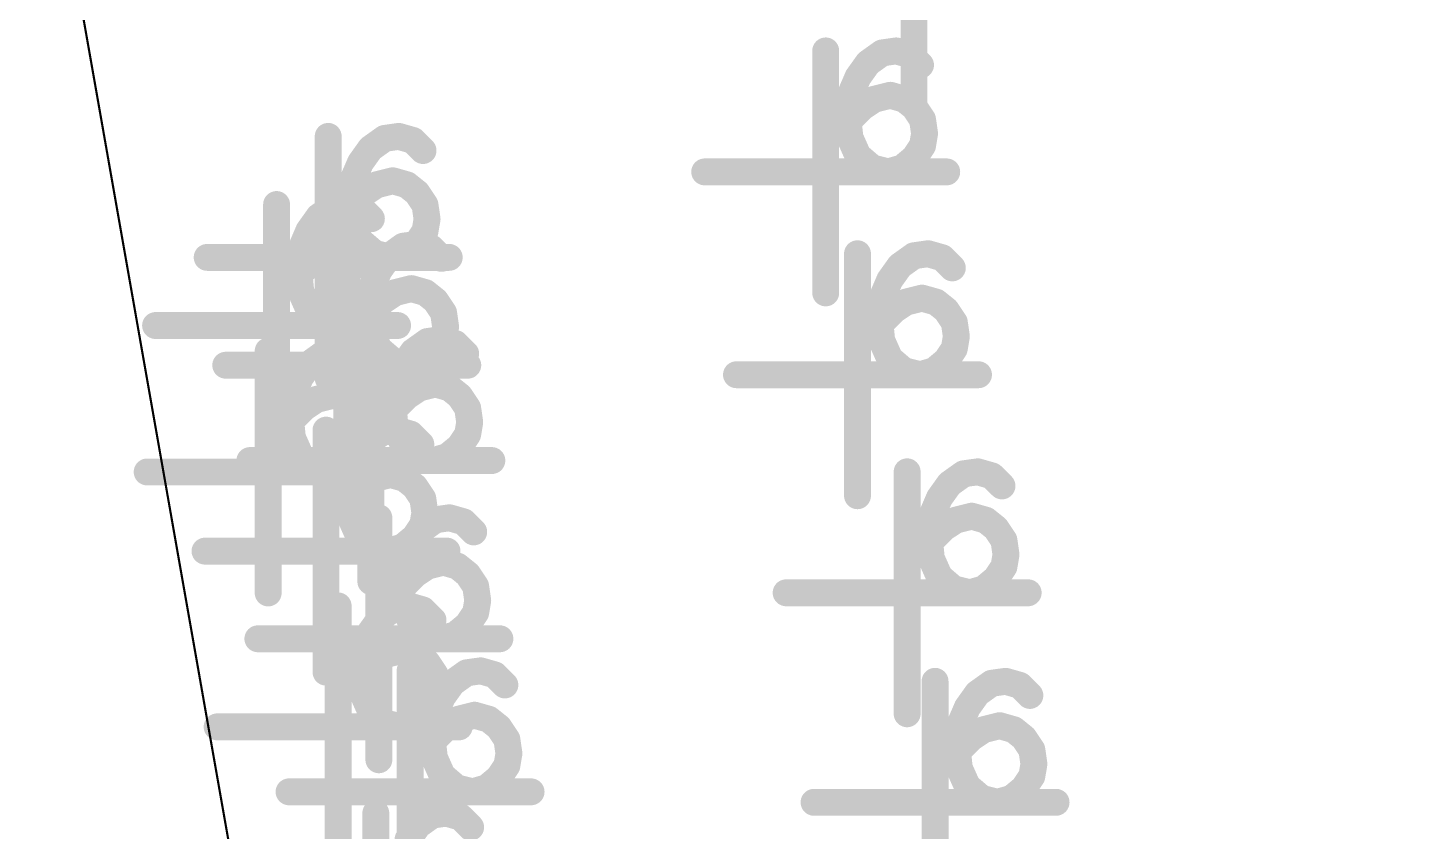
# Model space of a CAD drawing. Header units: millimetres. Extents: x 3885 to 4350, y -149 to 182.
# Drawn here: x 4103.63 to 4110.12, y 81.63 to 85.43 of the extents above; entities that cross this region are included whole.
import ezdxf

# ---------------------------------------------------------------- set-up
doc = ezdxf.new("R2010")
doc.units = ezdxf.units.MM
doc.header["$LTSCALE"] = 23.1
doc.layers.get('0').update_dxf_attribs({"linetype": 'CONTINUOUS'})

# ---------------------------------------------------------------- blocks, each defined once
blk = doc.blocks.new('PAD_R1')
at = {"const_width": 0.5}
blk.add_lwpolyline([(0.25, 0, 1), (-0.25, 0, 1)], format="xyb", close=True, dxfattribs=at)

msp = doc.modelspace()

# ---------------------------------------------------------------- linework, layer by layer
at = {"const_width": 0.0102}
msp.add_lwpolyline([(4122.3303, 91.1619), (4110.8398, 89.1357), (4110.0032, 88.9881), (4109.1485, 88.8375), (4108.3118, 88.6899), (4104.4611, 88.011, 0.414288), (4103.6499, 86.8525), (4105.6643, 75.4288, 0.414203), (4106.8228, 74.6176), (4110.6732, 75.2965), (4111.5102, 75.4441), (4112.3649, 75.595), (4113.2015, 75.7423), (4124.5457, 77.7428, -0.144705)], format="xyb", dxfattribs=at)
for points, const_width in [([(4107.8157, 86.2073), (4107.8157, 85.0643)], 0.127), ([(4107.69, 85.376), (4107.7078, 85.2503)], 0.0672), ([(4107.783, 85.3694), (4107.7481, 85.2472)], 0.0695), ([(4107.3989, 85.3178), (4107.3989, 84.1748)], 0.127), ([(4107.5953, 85.3362), (4107.6691, 85.2329)], 0.0821), ([(4107.8677, 85.3198), (4107.7779, 85.23)], 0.0675), ([(4107.5234, 85.2643), (4107.6267, 85.1905)], 0.0818), ([(4107.4786, 85.1858), (4107.5953, 85.1357)], 0.0727), ([(4107.6502, 85.1604), (4107.681, 85.0372)], 0.0785), ([(4107.4541, 85.0997), (4107.5796, 85.0804)], 0.0754), ([(4107.5637, 85.123), (4107.6341, 85.0173)], 0.0687), ([(4107.7545, 85.1598), (4107.7197, 85.0377)], 0.0695), ([(4107.834, 85.1197), (4107.7545, 85.0206)], 0.0609), ([(4107.4465, 85.0503), (4107.572, 85.031)], 0.0754), ([(4107.4921, 85.0626), (4107.5818, 84.9728)], 0.0945), ([(4107.8899, 85.0578), (4107.7842, 84.9873)], 0.0687), ([(4105.3405, 84.9721), (4105.3583, 84.8464)], 0.0672), ([(4107.4452, 84.9495), (4107.5715, 84.9623)], 0.0955), ([(4107.9238, 84.9697), (4107.7981, 84.9515)], 0.0675), ([(4105.0494, 84.914), (4105.0494, 83.771)], 0.127), ([(4105.2458, 84.9324), (4105.3196, 84.829)], 0.0821), ([(4105.4335, 84.9655), (4105.3986, 84.8434)], 0.0695), ([(4105.5182, 84.9159), (4105.4284, 84.8261)], 0.0675), ([(4107.4742, 84.8397), (4107.5903, 84.8912)], 0.0939), ([(4107.9235, 84.888), (4107.7983, 84.9092)], 0.058), ([(4105.1739, 84.8604), (4105.2772, 84.7867)], 0.0818), ([(4107.5434, 84.7457), (4107.626, 84.8422)], 0.0879), ([(4107.83, 84.7403), (4107.7488, 84.838)], 0.0743), ([(4107.8899, 84.8062), (4107.7842, 84.8767)], 0.0687), ([(4105.1291, 84.7819), (4105.2458, 84.7318)], 0.0727), ([(4107.9704, 84.7463), (4106.8274, 84.7463)], 0.127), ([(4107.6408, 84.6943), (4107.6716, 84.8175)], 0.0785), ([(4107.7451, 84.6948), (4107.7101, 84.8169)], 0.0692), ([(4105.2142, 84.7191), (4105.2846, 84.6135)], 0.0687), ([(4105.3007, 84.7565), (4105.3315, 84.6333)], 0.0785), ([(4105.405, 84.756), (4105.3702, 84.6338)], 0.0695), ([(4105.4845, 84.7158), (4105.405, 84.6168)], 0.0609), ([(4105.097, 84.6464), (4105.2225, 84.6271)], 0.0754), ([(4105.0967, 84.6503), (4105.1144, 84.5246)], 0.0672), ([(4105.1046, 84.6958), (4105.2301, 84.6765)], 0.0754), ([(4105.1426, 84.6588), (4105.2323, 84.569)], 0.0945), ([(4105.1896, 84.6437), (4105.1548, 84.5216)], 0.0695), ([(4105.5404, 84.6539), (4105.4347, 84.5835)], 0.0687), ([(4104.8056, 84.5922), (4104.8056, 83.4492)], 0.127), ([(4105.0019, 84.6105), (4105.0758, 84.5072)], 0.0821), ([(4105.2744, 84.5941), (4105.1846, 84.5043)], 0.0675), ([(4104.93, 84.5386), (4105.0334, 84.4648)], 0.0818), ([(4105.0957, 84.5456), (4105.222, 84.5584)], 0.0955), ([(4105.5743, 84.5658), (4105.4486, 84.5476)], 0.0675), ([(4104.8853, 84.4601), (4105.002, 84.41)], 0.0727), ([(4105.1247, 84.4358), (4105.2408, 84.4873)], 0.0939), ([(4105.1939, 84.3418), (4105.2765, 84.4383)], 0.0879), ([(4105.4281, 84.4629), (4105.4459, 84.3371)], 0.0672), ([(4105.5404, 84.4024), (4105.4347, 84.4728)], 0.0687), ([(4105.574, 84.4842), (4105.4488, 84.5053)], 0.058), ([(4105.5211, 84.4562), (4105.4863, 84.3341)], 0.0695), ([(4104.9704, 84.3973), (4105.0408, 84.2917)], 0.0687), ([(4105.0569, 84.4347), (4105.0877, 84.3115)], 0.0785), ([(4105.137, 84.4047), (4105.137, 83.2617)], 0.127), ([(4105.1612, 84.4341), (4105.1263, 84.312)], 0.0695), ([(4105.2406, 84.394), (4105.1612, 84.295)], 0.0609), ([(4105.2913, 84.2904), (4105.3221, 84.4136)], 0.0785), ([(4105.3334, 84.4231), (4105.4073, 84.3198)], 0.0821), ([(4105.3956, 84.291), (4105.3606, 84.413)], 0.0692), ([(4105.4805, 84.3364), (4105.3993, 84.4341)], 0.0743), ([(4105.6059, 84.4067), (4105.5161, 84.3169)], 0.0675), ([(4107.549, 84.3597), (4107.549, 83.2167)], 0.127), ([(4107.7454, 84.3781), (4107.8192, 84.2748)], 0.0821), ([(4107.8401, 84.4179), (4107.8579, 84.2922)], 0.0672), ([(4107.9331, 84.4113), (4107.8982, 84.2891)], 0.0695), ([(4105.6209, 84.3425), (4104.4779, 84.3425)], 0.127), ([(4104.8532, 84.3246), (4104.9787, 84.3053)], 0.0754), ([(4104.8608, 84.374), (4104.9863, 84.3547)], 0.0754), ([(4104.8987, 84.3369), (4104.9885, 84.2471)], 0.0945), ([(4105.2965, 84.3321), (4105.1909, 84.2617)], 0.0687), ([(4105.2615, 84.3512), (4105.3649, 84.2774)], 0.0818), ([(4108.0178, 84.3617), (4107.928, 84.2719)], 0.0675), ([(4105.2167, 84.2727), (4105.3334, 84.2225)], 0.0727), ([(4105.3883, 84.2472), (4105.4191, 84.124)], 0.0785), ([(4107.6735, 84.3062), (4107.7769, 84.2324)], 0.0818), ([(4104.8519, 84.2238), (4104.9782, 84.2366)], 0.0955), ([(4105.1922, 84.1866), (4105.3178, 84.1673)], 0.0754), ([(4105.3304, 84.244), (4105.2047, 84.2258)], 0.0675), ([(4105.3018, 84.2099), (4105.3723, 84.1042)], 0.0687), ([(4105.4927, 84.2467), (4105.4578, 84.1246)], 0.0695), ([(4105.5721, 84.2066), (4105.4927, 84.1075)], 0.0609), ([(4107.6287, 84.2277), (4107.7454, 84.1776)], 0.0727), ([(4107.8003, 84.2023), (4107.8311, 84.0791)], 0.0785), ([(4107.9046, 84.2017), (4107.8698, 84.0796)], 0.0695), ([(4104.8809, 84.114), (4104.997, 84.1655)], 0.0939), ([(4104.9501, 84.02), (4105.0326, 84.1165)], 0.0879), ([(4105.1846, 84.1372), (4105.3102, 84.1179)], 0.0754), ([(4105.2965, 84.0806), (4105.1909, 84.151)], 0.0687), ([(4105.3302, 84.1623), (4105.205, 84.1835)], 0.058), ([(4105.2302, 84.1495), (4105.32, 84.0597)], 0.0945), ([(4105.628, 84.1446), (4105.5224, 84.0742)], 0.0687), ([(4107.6042, 84.1416), (4107.7298, 84.1223)], 0.0754), ([(4107.7138, 84.1649), (4107.7843, 84.0593)], 0.0687), ([(4107.9841, 84.1616), (4107.9046, 84.0626)], 0.0609), ([(4105.0475, 83.9686), (4105.0783, 84.0918)], 0.0785), ([(4105.1517, 83.9691), (4105.1168, 84.0912)], 0.0692), ([(4105.2367, 84.0146), (4105.1555, 84.1123)], 0.0743), ([(4105.1833, 84.0363), (4105.3097, 84.0492)], 0.0955), ([(4107.5966, 84.0922), (4107.7222, 84.0729)], 0.0754), ([(4107.6422, 84.1045), (4107.732, 84.0147)], 0.0945), ([(4108.04, 84.0997), (4107.9343, 84.0292)], 0.0687), ([(4105.3771, 84.0207), (4104.2341, 84.0207)], 0.127), ([(4105.6619, 84.0565), (4105.5362, 84.0384)], 0.0675), ([(4105.5419, 84.0125), (4105.5597, 83.8868)], 0.0672), ([(4105.6349, 84.0059), (4105.6001, 83.8838)], 0.0695), ([(4107.5953, 83.9914), (4107.7217, 84.0042)], 0.0955), ([(4108.0739, 84.0116), (4107.9482, 83.9934)], 0.0675), ([(4104.7659, 83.9005), (4104.7659, 82.7575)], 0.127), ([(4105.057, 83.9587), (4105.0748, 83.8329)], 0.0672), ([(4105.15, 83.952), (4105.1152, 83.8299)], 0.0695), ([(4105.2123, 83.9266), (4105.3284, 83.9781)], 0.0939), ([(4105.2508, 83.9544), (4105.2508, 82.8114)], 0.127), ([(4105.2816, 83.8326), (4105.3641, 83.9291)], 0.0879), ([(4105.4472, 83.9727), (4105.521, 83.8694)], 0.0821), ([(4105.5681, 83.8272), (4105.487, 83.9248)], 0.0743), ([(4105.628, 83.8931), (4105.5224, 83.9635)], 0.0687), ([(4105.6617, 83.9749), (4105.5364, 83.996)], 0.058), ([(4105.7197, 83.9563), (4105.6298, 83.8665)], 0.0675), ([(4107.6243, 83.8816), (4107.7404, 83.9331)], 0.0939), ([(4108.0737, 83.9299), (4107.9484, 83.9511)], 0.058), ([(4105.7085, 83.8332), (4104.5655, 83.8332)], 0.127), ([(4104.9623, 83.9189), (4105.0362, 83.8156)], 0.0821), ([(4105.2348, 83.9025), (4105.145, 83.8127)], 0.0675), ([(4105.3753, 83.9008), (4105.4787, 83.827)], 0.0818), ([(4105.3789, 83.7811), (4105.4097, 83.9043)], 0.0785), ([(4105.4832, 83.7817), (4105.4482, 83.9038)], 0.0692), ([(4107.6935, 83.7876), (4107.7761, 83.8841)], 0.0879), ([(4107.7909, 83.7362), (4107.8217, 83.8594)], 0.0785), ([(4107.9801, 83.7822), (4107.899, 83.8799)], 0.0743), ([(4108.04, 83.8481), (4107.9343, 83.9186)], 0.0687), ([(4104.8904, 83.847), (4104.9938, 83.7732)], 0.0818), ([(4105.3305, 83.8223), (4105.4472, 83.7722)], 0.0727), ([(4105.5021, 83.7969), (4105.5329, 83.6737)], 0.0785), ([(4108.1205, 83.7882), (4106.9775, 83.7882)], 0.127), ([(4107.8952, 83.7367), (4107.8602, 83.8588)], 0.0692), ([(4104.8456, 83.7685), (4104.9623, 83.7183)], 0.0727), ([(4105.0172, 83.743), (4105.048, 83.6198)], 0.0785), ([(4105.1216, 83.7425), (4105.0867, 83.6204)], 0.0695), ([(4105.306, 83.7362), (4105.4316, 83.7169)], 0.0754), ([(4105.4156, 83.7595), (4105.4861, 83.6539)], 0.0687), ([(4105.6064, 83.7963), (4105.5716, 83.6742)], 0.0695), ([(4105.6859, 83.7562), (4105.6064, 83.6572)], 0.0609), ([(4104.8211, 83.6824), (4104.9467, 83.6631)], 0.0754), ([(4104.9307, 83.7057), (4105.0012, 83.6)], 0.0687), ([(4105.201, 83.7024), (4105.1216, 83.6033)], 0.0609), ([(4105.2984, 83.6868), (4105.424, 83.6675)], 0.0754), ([(4105.344, 83.6992), (4105.4338, 83.6094)], 0.0945), ([(4105.7418, 83.6943), (4105.6361, 83.6239)], 0.0687), ([(4104.8135, 83.633), (4104.9391, 83.6137)], 0.0754), ([(4104.8591, 83.6453), (4104.9489, 83.5555)], 0.0945), ([(4105.2569, 83.6405), (4105.1513, 83.57)], 0.0687), ([(4105.2971, 83.586), (4105.4235, 83.5988)], 0.0955), ([(4105.7757, 83.6062), (4105.65, 83.588)], 0.0675), ([(4104.8122, 83.5321), (4104.9386, 83.545)], 0.0955), ([(4105.039, 83.5266), (4105.039, 82.3836)], 0.127), ([(4105.2908, 83.5523), (4105.1651, 83.5342)], 0.0675), ([(4105.2354, 83.545), (4105.3092, 83.4417)], 0.0821), ([(4105.3261, 83.4762), (4105.4422, 83.5277)], 0.0939), ([(4105.3301, 83.5848), (4105.3478, 83.459)], 0.0672), ([(4105.4231, 83.5782), (4105.3882, 83.456)], 0.0695), ([(4105.7755, 83.5246), (4105.6502, 83.5457)], 0.058), ([(4104.8412, 83.4224), (4104.9573, 83.4739)], 0.0939), ([(4105.1635, 83.4731), (4105.2668, 83.3993)], 0.0818), ([(4105.2906, 83.4707), (4105.1654, 83.4919)], 0.058), ([(4105.3953, 83.3822), (4105.4779, 83.4787)], 0.0879), ([(4105.5078, 83.5286), (4105.418, 83.4388)], 0.0675), ([(4105.6819, 83.3768), (4105.6008, 83.4745)], 0.0743), ([(4105.7418, 83.4428), (4105.6361, 83.5132)], 0.0687), ([(4105.8223, 83.3829), (4104.6793, 83.3829)], 0.127), ([(4104.9105, 83.3284), (4104.993, 83.4249)], 0.0879), ([(4105.1971, 83.323), (4105.1159, 83.4206)], 0.0743), ([(4105.2569, 83.3889), (4105.1513, 83.4593)], 0.0687), ([(4105.4927, 83.3308), (4105.5235, 83.454)], 0.0785), ([(4105.597, 83.3313), (4105.562, 83.4534)], 0.0692), ([(4105.3374, 83.329), (4104.1944, 83.329)], 0.127), ([(4105.0078, 83.2769), (4105.0386, 83.4001)], 0.0785), ([(4105.1121, 83.2775), (4105.0771, 83.3996)], 0.0692), ([(4105.1187, 83.3946), (4105.2354, 83.3444)], 0.0727), ([(4105.2903, 83.3691), (4105.3211, 83.2459)], 0.0785), ([(4105.3946, 83.3686), (4105.3598, 83.2465)], 0.0695), ([(4107.7835, 83.3298), (4107.7835, 82.1868)], 0.127), ([(4107.9798, 83.3482), (4108.0537, 83.2448)], 0.0821), ([(4108.0746, 83.3879), (4108.0923, 83.2622)], 0.0672), ([(4108.1675, 83.3813), (4108.1327, 83.2592)], 0.0695), ([(4105.0942, 83.3085), (4105.2197, 83.2892)], 0.0754), ([(4105.1321, 83.2714), (4105.2219, 83.1816)], 0.0945), ([(4105.2038, 83.3318), (4105.2742, 83.2261)], 0.0687), ([(4105.4741, 83.3285), (4105.3946, 83.2294)], 0.0609), ([(4107.9079, 83.2762), (4108.0113, 83.2025)], 0.0818), ([(4108.2523, 83.3317), (4108.1625, 83.2419)], 0.0675), ([(4105.0866, 83.2591), (4105.2121, 83.2398)], 0.0754), ([(4105.53, 83.2666), (4105.4243, 83.1961)], 0.0687), ([(4105.0853, 83.1583), (4105.2116, 83.1711)], 0.0955), ([(4105.5639, 83.1784), (4105.4382, 83.1603)], 0.0675), ([(4105.5798, 83.1708), (4105.5975, 83.045)], 0.0672), ([(4105.6727, 83.1641), (4105.6379, 83.042)], 0.0695), ([(4107.8632, 83.1977), (4107.9799, 83.1476)], 0.0727), ([(4108.0348, 83.1723), (4108.0656, 83.0491)], 0.0785), ([(4108.1391, 83.1718), (4108.1042, 83.0496)], 0.0695), ([(4105.1143, 83.0485), (4105.2304, 83.1)], 0.0939), ([(4105.2887, 83.1126), (4105.2887, 81.9696)], 0.127), ([(4105.53, 83.015), (4105.4243, 83.0855)], 0.0687), ([(4105.5636, 83.0968), (4105.4384, 83.118)], 0.058), ([(4105.485, 83.131), (4105.5589, 83.0277)], 0.0821), ([(4105.7575, 83.1146), (4105.6677, 83.0248)], 0.0675), ([(4107.8387, 83.1116), (4107.9642, 83.0924)], 0.0754), ([(4107.8766, 83.0746), (4107.9664, 82.9848)], 0.0945), ([(4107.9483, 83.135), (4108.0187, 83.0293)], 0.0687), ([(4108.2185, 83.1317), (4108.1391, 83.0326)], 0.0609), ([(4105.1835, 82.9545), (4105.2661, 83.051)], 0.0879), ([(4105.2809, 82.903), (4105.3117, 83.0262)], 0.0785), ([(4105.3851, 82.9036), (4105.3502, 83.0257)], 0.0692), ([(4105.4701, 82.9491), (4105.3889, 83.0468)], 0.0743), ([(4105.4131, 83.0591), (4105.5165, 82.9853)], 0.0818), ([(4107.8311, 83.0622), (4107.9566, 83.0429)], 0.0754), ([(4108.2744, 83.0697), (4108.1688, 82.9993)], 0.0687), ([(4105.6105, 82.9551), (4104.4675, 82.9551)], 0.127), ([(4105.3684, 82.9806), (4105.4851, 82.9304)], 0.0727), ([(4105.54, 82.9551), (4105.5708, 82.8319)], 0.0785), ([(4105.6443, 82.9546), (4105.6095, 82.8325)], 0.0695), ([(4107.8298, 82.9614), (4107.9561, 82.9742)], 0.0955), ([(4108.3083, 82.9816), (4108.1826, 82.9634)], 0.0675), ([(4105.3439, 82.8945), (4105.4694, 82.8752)], 0.0754), ([(4105.4535, 82.9178), (4105.5239, 82.8121)], 0.0687), ([(4105.7238, 82.9145), (4105.6443, 82.8154)], 0.0609), ([(4107.8588, 82.8516), (4107.9749, 82.9032)], 0.0939), ([(4108.2744, 82.8182), (4108.1688, 82.8886)], 0.0687), ([(4108.3081, 82.9), (4108.1829, 82.9211)], 0.058), ([(4105.3363, 82.8451), (4105.4618, 82.8258)], 0.0754), ([(4105.3818, 82.8574), (4105.4716, 82.7676)], 0.0945), ([(4105.7797, 82.8525), (4105.674, 82.7821)], 0.0687), ([(4107.928, 82.7576), (4108.0105, 82.8541)], 0.0879), ([(4108.0254, 82.7062), (4108.0562, 82.8294)], 0.0785), ([(4108.1296, 82.7068), (4108.0947, 82.8288)], 0.0692), ([(4108.2146, 82.7522), (4108.1334, 82.8499)], 0.0743), ([(4105.335, 82.7442), (4105.4613, 82.7571)], 0.0955), ([(4105.8135, 82.7644), (4105.6878, 82.7463)], 0.0675), ([(4108.355, 82.7583), (4107.212, 82.7583)], 0.127), ([(4105.0964, 82.6965), (4105.0964, 81.5535)], 0.127), ([(4105.2928, 82.7149), (4105.3666, 82.6116)], 0.0821), ([(4105.364, 82.6345), (4105.4801, 82.686)], 0.0939), ([(4105.3875, 82.7547), (4105.4052, 82.629)], 0.0672), ([(4105.4805, 82.7481), (4105.4456, 82.626)], 0.0695), ([(4105.5652, 82.6985), (4105.4754, 82.6087)], 0.0675), ([(4105.8133, 82.6828), (4105.6881, 82.7039)], 0.058), ([(4105.2209, 82.643), (4105.3242, 82.5692)], 0.0818), ([(4105.4332, 82.5405), (4105.5158, 82.637)], 0.0879), ([(4105.7198, 82.5351), (4105.6386, 82.6327)], 0.0743), ([(4105.7797, 82.601), (4105.674, 82.6714)], 0.0687), ([(4105.8602, 82.5411), (4104.7172, 82.5411)], 0.127), ([(4105.1761, 82.5645), (4105.2928, 82.5144)], 0.0727), ([(4105.5306, 82.489), (4105.5614, 82.6122)], 0.0785), ([(4105.6348, 82.4896), (4105.5999, 82.6117)], 0.0692), ([(4105.2612, 82.5017), (4105.3316, 82.3961)], 0.0687), ([(4105.3477, 82.5391), (4105.3785, 82.4159)], 0.0785), ([(4105.452, 82.5385), (4105.4172, 82.4164)], 0.0695), ([(4105.1516, 82.4784), (4105.2771, 82.4591)], 0.0754), ([(4105.1895, 82.4413), (4105.2793, 82.3515)], 0.0945), ([(4105.5315, 82.4984), (4105.452, 82.3994)], 0.0609), ([(4105.5874, 82.4365), (4105.4817, 82.3661)], 0.0687), ([(4105.7271, 82.4479), (4105.7448, 82.3221)], 0.0672), ([(4105.8201, 82.4413), (4105.7852, 82.3191)], 0.0695), ([(4105.144, 82.429), (4105.2695, 82.4097)], 0.0754), ([(4105.436, 82.3897), (4105.436, 81.2467)], 0.127), ([(4105.6324, 82.4081), (4105.7062, 82.3048)], 0.0821), ([(4105.9048, 82.3917), (4105.815, 82.3019)], 0.0675), ([(4107.9153, 82.3402), (4107.9153, 81.1972)], 0.127), ([(4108.2064, 82.3984), (4108.2241, 82.2726)], 0.0672), ([(4108.2994, 82.3917), (4108.2645, 82.2696)], 0.0695), ([(4105.1427, 82.3282), (4105.269, 82.341)], 0.0955), ([(4105.6213, 82.3484), (4105.4956, 82.3302)], 0.0675), ([(4105.5605, 82.3362), (4105.6638, 82.2624)], 0.0818), ([(4108.1117, 82.3586), (4108.1855, 82.2553)], 0.0821), ([(4108.3841, 82.3422), (4108.2943, 82.2524)], 0.0675), ([(4105.1717, 82.2184), (4105.2878, 82.2699)], 0.0939), ([(4105.5874, 82.1849), (4105.4817, 82.2554)], 0.0687), ([(4105.621, 82.2667), (4105.4958, 82.2879)], 0.058), ([(4105.5157, 82.2577), (4105.6324, 82.2075)], 0.0727), ([(4108.0397, 82.2866), (4108.1431, 82.2129)], 0.0818), ([(4105.2409, 82.1244), (4105.3235, 82.2209)], 0.0879), ([(4105.3383, 82.073), (4105.3691, 82.1962)], 0.0785), ([(4105.4425, 82.0735), (4105.4076, 82.1956)], 0.0692), ([(4105.5275, 82.119), (4105.4463, 82.2167)], 0.0743), ([(4105.4912, 82.1716), (4105.6167, 82.1523)], 0.0754), ([(4105.6008, 82.1949), (4105.6712, 82.0892)], 0.0687), ([(4105.6873, 82.2322), (4105.7181, 82.109)], 0.0785), ([(4105.7916, 82.2317), (4105.7568, 82.1096)], 0.0695), ([(4105.8711, 82.1916), (4105.7916, 82.0925)], 0.0609), ([(4107.995, 82.2082), (4108.1117, 82.158)], 0.0727), ([(4108.1666, 82.1827), (4108.1974, 82.0595)], 0.0785), ([(4108.2709, 82.1822), (4108.2361, 82.06)], 0.0695), ([(4105.6679, 82.125), (4104.5249, 82.125)], 0.127), ([(4105.4836, 82.1222), (4105.6091, 82.1029)], 0.0754), ([(4105.5291, 82.1345), (4105.6189, 82.0447)], 0.0945), ([(4105.927, 82.1297), (4105.8213, 82.0592)], 0.0687), ([(4107.9705, 82.1221), (4108.096, 82.1028)], 0.0754), ([(4108.0801, 82.1454), (4108.1505, 82.0397)], 0.0687), ([(4108.3504, 82.1421), (4108.2709, 82.043)], 0.0609), ([(4105.4823, 82.0213), (4105.6086, 82.0342)], 0.0955), ([(4107.9629, 82.0726), (4108.0884, 82.0534)], 0.0754), ([(4108.0084, 82.085), (4108.0982, 81.9952)], 0.0945), ([(4108.4063, 82.0801), (4108.3006, 82.0097)], 0.0687), ([(4105.9609, 82.0415), (4105.8352, 82.0234)], 0.0675), ([(4107.9616, 81.9718), (4108.0879, 81.9847)], 0.0955), ([(4108.4402, 81.992), (4108.3145, 81.9739)], 0.0675), ([(4105.5113, 81.9116), (4105.6274, 81.9631)], 0.0939), ([(4105.5805, 81.8176), (4105.6631, 81.9141)], 0.0879), ([(4105.927, 81.8781), (4105.8213, 81.9486)], 0.0687), ([(4105.9606, 81.9599), (4105.8354, 81.9811)], 0.058), ([(4107.9906, 81.8621), (4108.1067, 81.9136)], 0.0939), ([(4108.4399, 81.9104), (4108.3147, 81.9315)], 0.058), ([(4105.6779, 81.7661), (4105.7087, 81.8893)], 0.0785), ([(4105.7821, 81.7667), (4105.7472, 81.8888)], 0.0692), ([(4105.8671, 81.8122), (4105.7859, 81.9099)], 0.0743), ([(4108.0598, 81.7681), (4108.1424, 81.8646)], 0.0879), ([(4108.3464, 81.7626), (4108.2652, 81.8603)], 0.0743), ([(4108.4063, 81.8286), (4108.3006, 81.899)], 0.0687), ([(4106.0075, 81.8182), (4104.8645, 81.8182)], 0.127), ([(4108.4868, 81.7687), (4107.3438, 81.7687)], 0.127), ([(4108.1572, 81.7166), (4108.188, 81.8398)], 0.0785), ([(4108.2614, 81.7172), (4108.2265, 81.8393)], 0.0692), ([(4105.2742, 81.7176), (4105.2742, 80.5746)], 0.127), ([(4105.4706, 81.736), (4105.5444, 81.6327)], 0.0821), ([(4105.5653, 81.7758), (4105.583, 81.6501)], 0.0672), ([(4105.6583, 81.7692), (4105.6234, 81.647)], 0.0695), ([(4105.3987, 81.6641), (4105.502, 81.5903)], 0.0818), ([(4105.743, 81.7196), (4105.6532, 81.6298)], 0.0675)]:
    msp.add_lwpolyline(points, dxfattribs=dict(const_width=const_width))

# ---------------------------------------------------------------- block references
at = {"xscale": 0.127, "yscale": 0.127}
for p in [(4107.3989, 85.3178), (4107.6656, 85.3084), (4107.7322, 85.3178), (4107.799, 85.2988), (4107.5988, 85.2607), (4107.8467, 85.251), (4107.5513, 85.1941), (4107.5226, 85.1273), (4107.6275, 85.0892), (4107.7037, 85.1083), (4107.7705, 85.0892), (4107.5036, 85.0034), (4107.5704, 85.0511), (4107.8157, 85.0643), (4107.818, 85.0511), (4107.5036, 84.9843), (4107.8561, 84.994), (4105.0494, 84.914), (4105.3161, 84.9046), (4105.3827, 84.914), (4105.4495, 84.8949), (4107.5132, 84.9084), (4107.8658, 84.9272), (4105.2493, 84.8568), (4105.4972, 84.8472), (4107.5513, 84.8225), (4107.818, 84.8129), (4107.8561, 84.87), (4105.2018, 84.7903), (4106.8274, 84.7463), (4107.6181, 84.7654), (4107.6943, 84.7463), (4107.7609, 84.7654), (4107.9704, 84.7463), (4105.1731, 84.7235), (4105.278, 84.6854), (4105.3542, 84.7044), (4105.421, 84.6854), (4105.2209, 84.6473), (4105.4685, 84.6473), (4104.8056, 84.5922), (4105.0723, 84.5828), (4105.1388, 84.5922), (4105.1541, 84.5995), (4105.1541, 84.5805), (4105.2056, 84.5731), (4105.5066, 84.5901), (4105.0055, 84.535), (4105.1637, 84.5045), (4105.2534, 84.5253), (4105.5163, 84.5233), (4104.958, 84.4685), (4105.2018, 84.4187), (4105.5066, 84.4662), (4104.9293, 84.4017), (4105.0342, 84.3636), (4105.1104, 84.3826), (4105.137, 84.4047), (4105.1772, 84.3636), (4105.2686, 84.3615), (4105.4037, 84.3953), (4105.4114, 84.3615), (4105.4685, 84.409), (4105.4703, 84.4047), (4105.5371, 84.3856), (4107.549, 84.3597), (4107.8823, 84.3597), (4104.4779, 84.3425), (4104.977, 84.3255), (4105.2247, 84.3255), (4105.3369, 84.3475), (4105.3448, 84.3425), (4105.5848, 84.3379), (4105.6209, 84.3425), (4107.7489, 84.3026), (4107.8157, 84.3503), (4107.9491, 84.3407), (4107.9968, 84.2929), (4104.9102, 84.2777), (4104.9102, 84.2586), (4105.2628, 84.2683), (4105.2894, 84.281), (4107.7014, 84.236), (4104.9199, 84.1827), (4105.2607, 84.2142), (4105.2724, 84.2015), (4105.3656, 84.1761), (4105.4418, 84.1951), (4105.5086, 84.1761), (4107.3989, 84.1748), (4107.6727, 84.1692), (4104.958, 84.0969), (4105.2628, 84.1443), (4105.3085, 84.138), (4105.5561, 84.138), (4107.7205, 84.093), (4107.7776, 84.1311), (4107.8538, 84.1502), (4107.9206, 84.1311), (4107.9681, 84.093), (4105.0248, 84.0397), (4105.1675, 84.0397), (4105.2247, 84.0872), (4105.2417, 84.0902), (4105.2417, 84.0712), (4105.5942, 84.0808), (4107.6537, 84.0453), (4108.0062, 84.0359), (4104.2341, 84.0207), (4105.101, 84.0207), (4105.2513, 83.9953), (4105.3771, 84.0207), (4105.6039, 84.014), (4107.6537, 84.0262), (4108.0159, 83.9691), (4104.7659, 83.9005), (4105.0992, 83.9005), (4105.2508, 83.9544), (4105.2894, 83.9094), (4105.5175, 83.945), (4105.5561, 83.8997), (4105.5841, 83.9544), (4105.5942, 83.9569), (4105.6509, 83.9353), (4107.6633, 83.9503), (4108.0062, 83.9119), (4104.5655, 83.8332), (4104.9658, 83.8434), (4105.0326, 83.8911), (4105.166, 83.8815), (4105.2137, 83.8337), (4105.3562, 83.8522), (4105.4324, 83.8332), (4105.4507, 83.8972), (4105.499, 83.8522), (4105.6986, 83.8876), (4105.7085, 83.8332), (4107.7014, 83.8644), (4107.9681, 83.8548), (4104.9183, 83.7768), (4105.0494, 83.771), (4105.4032, 83.8307), (4106.9775, 83.7882), (4107.7682, 83.8073), (4107.8444, 83.7882), (4107.911, 83.8073), (4108.1205, 83.7882), (4104.8896, 83.71), (4105.3745, 83.7639), (4105.4794, 83.7258), (4105.5556, 83.7448), (4105.6224, 83.7258), (4104.9945, 83.6719), (4105.0707, 83.691), (4105.1375, 83.6719), (4105.3555, 83.6399), (4105.4223, 83.6877), (4105.6699, 83.6877), (4104.8706, 83.5861), (4104.9374, 83.6338), (4105.185, 83.6338), (4105.2231, 83.5767), (4105.3555, 83.6209), (4105.708, 83.6305), (4104.8706, 83.567), (4105.039, 83.5266), (4105.2328, 83.5099), (4105.3057, 83.5172), (4105.3651, 83.5449), (4105.3722, 83.5266), (4105.7177, 83.5637), (4104.8056, 83.4492), (4104.8802, 83.4911), (4105.2231, 83.4527), (4105.2389, 83.4695), (4105.4032, 83.4591), (4105.439, 83.5076), (4105.4868, 83.4598), (4105.6699, 83.4494), (4105.708, 83.5066), (4104.6793, 83.3829), (4104.9183, 83.4052), (4105.185, 83.3956), (4105.1914, 83.4029), (4105.47, 83.4019), (4105.5462, 83.3829), (4105.6128, 83.4019), (4105.8223, 83.3829), (4104.1944, 83.329), (4104.9851, 83.3481), (4105.0613, 83.329), (4105.1279, 83.3481), (4105.1627, 83.3361), (4105.3374, 83.329), (4105.3438, 83.3171), (4107.7835, 83.3298), (4108.0502, 83.3204), (4108.1167, 83.3298), (4105.137, 83.2617), (4105.2104, 83.2599), (4105.2676, 83.298), (4105.4106, 83.298), (4105.4581, 83.2599), (4107.9834, 83.2726), (4108.1835, 83.3107), (4108.2313, 83.263), (4105.1436, 83.2122), (4105.1436, 83.1931), (4105.4962, 83.2028), (4107.549, 83.2167), (4107.9359, 83.2061), (4105.5058, 83.136), (4107.9072, 83.1393), (4108.0883, 83.1202), (4105.1533, 83.1172), (4105.2887, 83.1126), (4105.4886, 83.0555), (4105.4962, 83.0788), (4105.5554, 83.1032), (4105.6219, 83.1126), (4105.6887, 83.0936), (4107.9549, 83.0631), (4108.0121, 83.1012), (4108.1551, 83.1012), (4108.2026, 83.0631), (4105.1914, 83.0313), (4105.4411, 82.9889), (4105.4581, 83.0217), (4105.7365, 83.0458), (4107.8881, 83.0153), (4107.8881, 82.9963), (4108.2407, 83.0059), (4104.4675, 82.9551), (4105.2582, 82.9742), (4105.3344, 82.9551), (4105.4009, 82.9742), (4105.6105, 82.9551), (4108.2503, 82.9391), (4105.4124, 82.9221), (4105.5173, 82.884), (4105.5935, 82.9031), (4105.6603, 82.884), (4107.8978, 82.9203), (4108.2407, 82.882), (4105.2508, 82.8114), (4105.3933, 82.7981), (4105.4601, 82.8459), (4105.7078, 82.8459), (4107.9359, 82.8345), (4108.2026, 82.8248), (4104.7659, 82.7575), (4105.3933, 82.7791), (4105.7459, 82.7888), (4107.212, 82.7583), (4108.0027, 82.7773), (4108.0789, 82.7583), (4108.1454, 82.7773), (4108.355, 82.7583), (4105.0964, 82.6965), (4105.3631, 82.6872), (4105.403, 82.7032), (4105.4296, 82.6965), (4105.4964, 82.6775), (4105.7459, 82.6648), (4105.7555, 82.7219), (4105.2963, 82.6394), (4105.4411, 82.6173), (4105.5442, 82.6297), (4105.7078, 82.6076), (4104.7172, 82.5411), (4105.2488, 82.5729), (4105.5079, 82.5602), (4105.5841, 82.5411), (4105.6506, 82.5602), (4105.8602, 82.5411), (4105.2201, 82.506), (4105.4012, 82.487), (4105.2678, 82.4298), (4105.325, 82.4679), (4105.468, 82.4679), (4105.5155, 82.4298), (4105.039, 82.3836), (4105.201, 82.3821), (4105.201, 82.363), (4105.436, 82.3897), (4105.5536, 82.3727), (4105.7027, 82.3803), (4105.7692, 82.3897), (4105.836, 82.3707), (4107.9153, 82.3402), (4108.2485, 82.3402), (4105.2107, 82.2871), (4105.5632, 82.3059), (4105.6359, 82.3326), (4105.8838, 82.3229), (4108.1152, 82.283), (4108.182, 82.3308), (4108.3153, 82.3211), (4105.5536, 82.2487), (4105.5884, 82.266), (4108.0677, 82.2165), (4108.3631, 82.2734), (4105.2488, 82.2012), (4105.5155, 82.1916), (4105.5597, 82.1992), (4105.6646, 82.1611), (4105.7408, 82.1802), (4105.8076, 82.1611), (4107.7835, 82.1868), (4108.039, 82.1497), (4104.5249, 82.125), (4105.3156, 82.1441), (4105.3918, 82.125), (4105.4583, 82.1441), (4105.6074, 82.123), (4105.6679, 82.125), (4105.8551, 82.123), (4108.1439, 82.1116), (4108.2201, 82.1306), (4108.2869, 82.1116), (4105.5406, 82.0753), (4105.5406, 82.0562), (4105.8932, 82.0659), (4108.0199, 82.0257), (4108.0867, 82.0735), (4108.3344, 82.0735), (4108.3725, 82.0163), (4105.2887, 81.9696), (4105.5503, 81.9803), (4105.9028, 81.9991), (4108.0199, 82.0067), (4105.5884, 81.8944), (4105.8932, 81.9419), (4108.0296, 81.9307), (4108.3725, 81.8924), (4108.3821, 81.9495), (4105.6552, 81.8373), (4105.7979, 81.8373), (4105.8551, 81.8848), (4108.0677, 81.8449), (4108.3344, 81.8352), (4104.8645, 81.8182), (4105.7314, 81.8182), (4106.0075, 81.8182), (4107.3438, 81.7687), (4108.1345, 81.7877), (4108.2107, 81.7687), (4108.2772, 81.7877), (4108.4868, 81.7687), (4105.2742, 81.7176), (4105.5409, 81.7082), (4105.6074, 81.7176), (4105.6742, 81.6986), (4105.4741, 81.6605), (4105.722, 81.6508), (4105.4266, 81.5939)]:
    msp.add_blockref('PAD_R1', p, dxfattribs=at)

doc.saveas('drawing.dxf')
